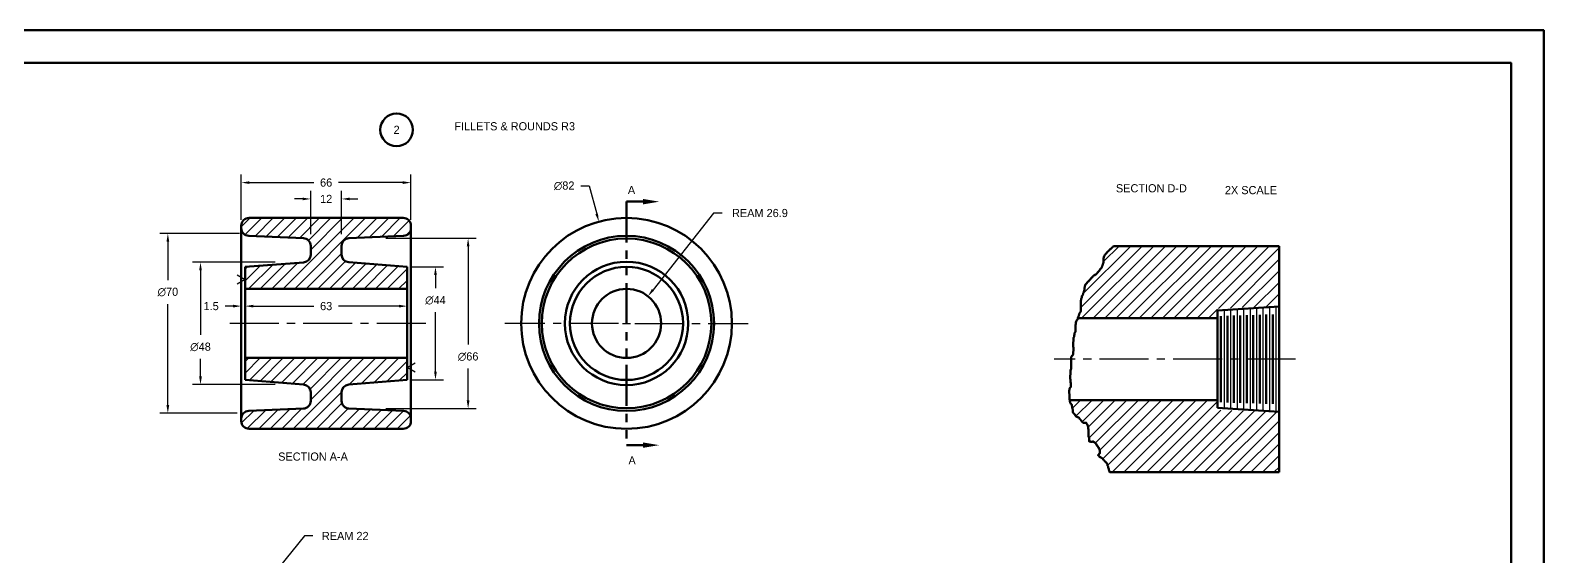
# Model space of a CAD drawing. Header units: millimetres. Extents: x -51 to 863, y 13 to 623.
# Drawn here: x 275 to 863, y 418 to 623 of the extents above; entities that cross this region are included whole.
import ezdxf

# ---------------------------------------------------------------- set-up
doc = ezdxf.new("R2010")
doc.units = ezdxf.units.MM
doc.header["$LTSCALE"] = 25.4
doc.linetypes.add('CENTER2', pattern=[1.125, 0.75, -0.125, 0.125, -0.125])
doc.linetypes.add('PHANTOM2', pattern=[1.25, 0.625, -0.125, 0.125, -0.125, 0.125, -0.125])
for name, color, linetype, lineweight in [('BORDER', 6, 'Continuous', 80), ('CENTER', 2, 'CENTER2', 30), ('CUTTING_PLANE', 3, 'PHANTOM2', 80), ('DIMENSION', 4, 'Continuous', 30), ('OBJECT', 7, 'Continuous', 60)]:
    doc.layers.add(name, color=color, linetype=linetype, lineweight=lineweight)
doc.styles.add('GDT', font='gdt.shx')
doc.styles.add('Label Text (ANSI)', font='TAHOMA.TTF')
doc.styles.get("Standard").update_dxf_attribs({"font": 'TAHOMA.TTF'})
doc.dimstyles.new('ANSI', dxfattribs={"dimscale": 25.4, "dimtxt": 0.125, "dimasz": 0.125, "dimexe": 0.125, "dimexo": 0.0625, "dimgap": 0.09, "dimtad": 0, "dimtih": 1, "dimtoh": 1, "dimdec": 0, "dimzin": 0, "dimdsep": 46, "dimtxsty": 'GDT', "dimcen": 0, "dimadec": 0, "dimazin": 0, "dimtfac": 1, "dimtdec": 0, "dimtofl": 0, "dimtmove": 0, "dimatfit": 3, "dimfxl": 1, "dimtolj": 1, "dimtzin": 0, "dimarcsym": 0})

# ---------------------------------------------------------------- blocks, each defined once
blk = doc.blocks.new('*D11')
at = {"layer": 'Defpoints', "color": 0, "transparency": 16777216}
for p in [(514.84, 519.15), (498.2, 498.02)]:
    blk.add_point(p, dxfattribs=at)
at = {"layer": 'DIMENSION', "color": 0, "lineweight": -2, "transparency": 16777216}
for p, q in [((540.32, 551.5), (516.81, 521.65)), ((543.65, 551.5), (540.32, 551.5))]:
    blk.add_line(p, q, dxfattribs=at)
at = {"layer": 'DIMENSION', "color": 0, "transparency": 16777216}
blk.add_solid([(516.39, 521.98), (517.22, 521.32), (514.84, 519.15)], dxfattribs=at)
at = {"layer": 'DIMENSION', "color": 0, "transparency": 16777216, "insert": (558.4, 551.5), "char_height": 3.175, "attachment_point": 5, "style": 'GDT'}
blk.add_mtext('\\A1;REAM 26.9', dxfattribs=at)
blk = doc.blocks.new('*D12')
at = {"layer": 'Defpoints', "color": 0, "transparency": 16777216}
for p in [(355.57, 394.36), (341.7, 377.29)]:
    blk.add_point(p, dxfattribs=at)
at = {"layer": 'DIMENSION', "color": 0, "lineweight": -2, "transparency": 16777216}
for p, q in [((381.2, 425.91), (357.57, 396.83)), ((384.52, 425.91), (381.2, 425.91))]:
    blk.add_line(p, q, dxfattribs=at)
at = {"layer": 'DIMENSION', "color": 0, "transparency": 16777216}
blk.add_solid([(357.16, 397.16), (357.98, 396.49), (355.57, 394.36)], dxfattribs=at)
at = {"layer": 'DIMENSION', "color": 0, "transparency": 16777216, "insert": (397.09, 425.91), "char_height": 3.175, "attachment_point": 5, "style": 'GDT'}
blk.add_mtext('\\A1;REAM 22', dxfattribs=at)
blk = doc.blocks.new('*D43')
at = {"layer": 'Defpoints', "color": 0, "transparency": 16777216}
for p in [(495.74, 548.14), (517.31, 469.03)]:
    blk.add_point(p, dxfattribs=at)
at = {"layer": 'DIMENSION', "color": 0, "lineweight": -2, "transparency": 16777216}
for p, q in [((488.76, 562.1), (491.93, 562.1)), ((491.93, 562.1), (494.9, 551.21))]:
    blk.add_line(p, q, dxfattribs=at)
at = {"layer": 'DIMENSION', "color": 0, "transparency": 16777216}
blk.add_solid([(495.41, 551.35), (494.39, 551.07), (495.74, 548.14)], dxfattribs=at)
at = {"layer": 'DIMENSION', "color": 0, "transparency": 16777216, "insert": (482.24, 562.1), "char_height": 3.175, "attachment_point": 5, "style": 'GDT'}
blk.add_mtext('\\A1;∅82', dxfattribs=at)
blk = doc.blocks.new('*D44')
at = {"layer": 'Defpoints', "color": 0, "transparency": 16777216}
for p in [(422.67, 563.35), (356.67, 547.22), (422.67, 547.22)]:
    blk.add_point(p, dxfattribs=at)
at = {"layer": 'DIMENSION', "color": 0, "lineweight": -2, "transparency": 16777216}
for p, q in [((356.67, 548.81), (356.67, 566.53)), ((422.67, 548.81), (422.67, 566.53)), ((359.84, 563.35), (384.89, 563.35)), ((419.49, 563.35), (394.45, 563.35))]:
    blk.add_line(p, q, dxfattribs=at)
at = {"layer": 'DIMENSION', "color": 0, "transparency": 16777216}
for points in [[(359.84, 563.88), (359.84, 562.82), (356.67, 563.35)], [(419.49, 563.88), (419.49, 562.82), (422.67, 563.35)]]:
    blk.add_solid(points, dxfattribs=at)
at = {"layer": 'DIMENSION', "color": 0, "transparency": 16777216, "insert": (389.67, 563.35), "char_height": 3.175, "attachment_point": 5, "style": 'GDT'}
blk.add_mtext('\\A1;66', dxfattribs=at)
blk = doc.blocks.new('*D45')
at = {"layer": 'Defpoints', "color": 0, "transparency": 16777216}
for p in [(395.67, 557), (383.67, 541.74), (395.67, 541.71)]:
    blk.add_point(p, dxfattribs=at)
at = {"layer": 'DIMENSION', "color": 0, "lineweight": -2, "transparency": 16777216}
for p, q in [((383.67, 543.32), (383.67, 560.18)), ((395.67, 543.3), (395.67, 560.18)), ((380.49, 557), (377.32, 557)), ((398.84, 557), (402.02, 557))]:
    blk.add_line(p, q, dxfattribs=at)
at = {"layer": 'DIMENSION', "color": 0, "transparency": 16777216}
for points in [[(380.49, 557.53), (380.49, 556.47), (383.67, 557)], [(398.84, 557.53), (398.84, 556.47), (395.67, 557)]]:
    blk.add_solid(points, dxfattribs=at)
at = {"layer": 'DIMENSION', "color": 0, "transparency": 16777216, "insert": (389.67, 557), "char_height": 3.175, "attachment_point": 5, "style": 'GDT'}
blk.add_mtext('\\A1;12', dxfattribs=at)
blk = doc.blocks.new('*D46')
at = {"layer": 'Defpoints', "color": 0, "transparency": 16777216}
for p in [(358.17, 522.04), (421.17, 522.04), (421.17, 515.31)]:
    blk.add_point(p, dxfattribs=at)
at = {"layer": 'DIMENSION', "color": 0, "lineweight": -2, "transparency": 16777216}
for p, q in [((358.17, 520.45), (358.17, 512.14)), ((421.17, 520.45), (421.17, 512.14)), ((361.34, 515.31), (384.89, 515.31)), ((417.99, 515.31), (394.45, 515.31))]:
    blk.add_line(p, q, dxfattribs=at)
at = {"layer": 'DIMENSION', "color": 0, "transparency": 16777216}
for points in [[(361.34, 515.84), (361.34, 514.78), (358.17, 515.31)], [(417.99, 515.84), (417.99, 514.78), (421.17, 515.31)]]:
    blk.add_solid(points, dxfattribs=at)
at = {"layer": 'DIMENSION', "color": 0, "transparency": 16777216, "insert": (389.67, 515.31), "char_height": 3.175, "attachment_point": 5, "style": 'GDT'}
blk.add_mtext('\\A1;63', dxfattribs=at)
blk = doc.blocks.new('*D47')
at = {"layer": 'Defpoints', "color": 0, "transparency": 16777216}
for p in [(356.67, 518.69), (358.17, 518.62), (356.67, 515.31)]:
    blk.add_point(p, dxfattribs=at)
at = {"layer": 'DIMENSION', "color": 0, "lineweight": -2, "transparency": 16777216}
for p, q in [((353.49, 515.31), (350.32, 515.31)), ((356.67, 517.1), (356.67, 512.14)), ((358.17, 517.04), (358.17, 512.14)), ((361.34, 515.31), (364.52, 515.31))]:
    blk.add_line(p, q, dxfattribs=at)
at = {"layer": 'DIMENSION', "color": 0, "transparency": 16777216}
for points in [[(353.49, 515.84), (353.49, 514.78), (356.67, 515.31)], [(361.34, 515.84), (361.34, 514.78), (358.17, 515.31)]]:
    blk.add_solid(points, dxfattribs=at)
at = {"layer": 'DIMENSION', "color": 0, "transparency": 16777216, "insert": (344.93, 515.31), "char_height": 3.175, "attachment_point": 5, "style": 'GDT'}
blk.add_mtext('\\A1;1.5', dxfattribs=at)
blk = doc.blocks.new('*D64')
at = {"layer": 'Defpoints', "color": 0, "transparency": 16777216}
for p in [(421.17, 530.59), (432.19, 530.59), (421.17, 486.6)]:
    blk.add_point(p, dxfattribs=at)
at = {"layer": 'DIMENSION', "color": 0, "lineweight": -2, "transparency": 16777216}
for p, q in [((422.76, 530.59), (435.37, 530.59)), ((432.19, 527.41), (432.19, 522.26)), ((432.19, 489.77), (432.19, 512.92)), ((422.76, 486.6), (435.37, 486.6))]:
    blk.add_line(p, q, dxfattribs=at)
at = {"layer": 'DIMENSION', "color": 0, "transparency": 16777216}
for points in [[(431.66, 527.41), (432.72, 527.41), (432.19, 530.59)], [(431.66, 489.77), (432.72, 489.77), (432.19, 486.6)]]:
    blk.add_solid(points, dxfattribs=at)
at = {"layer": 'DIMENSION', "color": 0, "transparency": 16777216, "insert": (432.19, 517.59), "char_height": 3.175, "attachment_point": 5, "style": 'GDT'}
blk.add_mtext('\\A1;n44', dxfattribs=at)
blk = doc.blocks.new('*D65')
at = {"layer": 'Defpoints', "color": 0, "transparency": 16777216}
for p in [(411.24, 541.71), (411.24, 475.47), (444.89, 475.47)]:
    blk.add_point(p, dxfattribs=at)
at = {"layer": 'DIMENSION', "color": 0, "lineweight": -2, "transparency": 16777216}
for p, q in [((412.83, 541.71), (448.07, 541.71)), ((444.89, 538.54), (444.89, 500.32)), ((444.89, 478.64), (444.89, 490.99)), ((412.83, 475.47), (448.07, 475.47))]:
    blk.add_line(p, q, dxfattribs=at)
at = {"layer": 'DIMENSION', "color": 0, "transparency": 16777216}
for points in [[(444.36, 538.54), (445.42, 538.54), (444.89, 541.71)], [(444.36, 478.64), (445.42, 478.64), (444.89, 475.47)]]:
    blk.add_solid(points, dxfattribs=at)
at = {"layer": 'DIMENSION', "color": 0, "transparency": 16777216, "insert": (444.89, 495.65), "char_height": 3.175, "attachment_point": 5, "style": 'GDT'}
blk.add_mtext('\\A1;n66', dxfattribs=at)
blk = doc.blocks.new('*D72')
at = {"layer": 'Defpoints', "color": 0, "transparency": 16777216}
for p in [(371.38, 532.38), (340.79, 484.8), (371.38, 484.8)]:
    blk.add_point(p, dxfattribs=at)
at = {"layer": 'DIMENSION', "color": 0, "lineweight": -2, "transparency": 16777216}
for p, q in [((369.79, 532.38), (337.62, 532.38)), ((340.79, 529.21), (340.79, 504.11)), ((340.79, 487.97), (340.79, 494.77)), ((369.79, 484.8), (337.62, 484.8))]:
    blk.add_line(p, q, dxfattribs=at)
at = {"layer": 'DIMENSION', "color": 0, "transparency": 16777216}
for points in [[(340.26, 529.21), (341.32, 529.21), (340.79, 532.38)], [(340.26, 487.97), (341.32, 487.97), (340.79, 484.8)]]:
    blk.add_solid(points, dxfattribs=at)
at = {"layer": 'DIMENSION', "color": 0, "transparency": 16777216, "insert": (340.79, 499.44), "char_height": 3.175, "attachment_point": 5, "style": 'GDT'}
blk.add_mtext('\\A1;n48', dxfattribs=at)
blk = doc.blocks.new('*D73')
at = {"layer": 'Defpoints', "color": 0, "transparency": 16777216}
for p in [(357.5, 543.56), (328.09, 473.62), (356.67, 473.62)]:
    blk.add_point(p, dxfattribs=at)
at = {"layer": 'DIMENSION', "color": 0, "lineweight": -2, "transparency": 16777216}
for p, q in [((355.91, 543.56), (324.92, 543.56)), ((328.09, 540.38), (328.09, 525.46)), ((328.09, 476.79), (328.09, 516.13)), ((355.08, 473.62), (324.92, 473.62))]:
    blk.add_line(p, q, dxfattribs=at)
at = {"layer": 'DIMENSION', "color": 0, "transparency": 16777216}
for points in [[(327.56, 540.38), (328.62, 540.38), (328.09, 543.56)], [(327.56, 476.79), (328.62, 476.79), (328.09, 473.62)]]:
    blk.add_solid(points, dxfattribs=at)
at = {"layer": 'DIMENSION', "color": 0, "transparency": 16777216, "insert": (328.09, 520.79), "char_height": 3.175, "attachment_point": 5, "style": 'GDT'}
blk.add_mtext('\\A1;n70', dxfattribs=at)

msp = doc.modelspace()

# ---------------------------------------------------------------- hatches: boundary and pattern name
at = {"layer": 'DIMENSION'}
h = msp.add_hatch(dxfattribs=at)
h.set_pattern_fill('ANSI31')
h.set_pattern_definition([(45, (52.0528, 84.3814), (-2.245064, 2.245064), [])])
edge = h.paths.add_edge_path()
edge.add_arc((419.67, 545.63), 3, 272.54556, 360)
edge.add_line((422.67, 545.63), (422.67, 546.59))
edge.add_arc((419.67, 546.59), 3, 0, 90)
edge.add_line((419.67, 549.59), (359.67, 549.59))
edge.add_arc((359.67, 546.59), 3, 90, 180)
edge.add_line((356.67, 546.59), (356.67, 545.63))
edge.add_arc((359.67, 545.63), 3, 180, 267.71084)
edge.add_line((359.55, 542.63), (380.8, 541.74))
edge.add_arc((380.67, 538.74), 3, 0, 87.58264, ccw=False)
edge.add_line((383.67, 538.74), (383.67, 535.32))
edge.add_arc((380.67, 535.32), 3, -85.59098, 0, ccw=False)
edge.add_line((380.9, 532.33), (358.17, 530.59))
edge.add_line((358.17, 530.59), (358.17, 522.04))
edge.add_line((358.17, 522.04), (389.67, 522.04))
edge.add_line((389.67, 522.04), (421.17, 522.04))
edge.add_line((421.17, 522.04), (421.17, 530.59))
edge.add_line((421.17, 530.59), (398.43, 532.38))
edge.add_arc((398.67, 535.37), 3, 180, 265.46951, ccw=False)
edge.add_line((395.67, 535.37), (395.67, 538.71))
edge.add_arc((398.67, 538.71), 3, 92.4868, 180, ccw=False)
edge.add_line((398.54, 541.71), (419.8, 542.63))
edge = h.paths.add_edge_path()
edge.add_line((421.17, 495.14), (389.67, 495.14))
edge.add_line((389.67, 495.14), (358.17, 495.14))
edge.add_line((358.17, 495.14), (358.17, 486.59))
edge.add_line((358.17, 486.59), (380.91, 484.8))
edge.add_arc((380.67, 481.81), 3, 0, 85.46951, ccw=False)
edge.add_line((383.67, 481.81), (383.67, 478.46))
edge.add_arc((380.67, 478.46), 3, -87.5132, 0, ccw=False)
edge.add_line((380.8, 475.47), (359.54, 474.54))
edge.add_arc((359.67, 471.55), 3, 92.54556, 180)
edge.add_line((356.67, 471.55), (356.67, 470.59))
edge.add_arc((359.67, 470.59), 3, 180, 270)
edge.add_line((359.67, 467.59), (419.67, 467.59))
edge.add_arc((419.67, 470.59), 3, 270, 360)
edge.add_line((422.67, 470.59), (422.67, 471.55))
edge.add_arc((419.67, 471.55), 3, 0, 87.57196)
edge.add_line((419.8, 474.54), (398.54, 475.47))
edge.add_arc((398.67, 478.46), 3, 180, 267.5132, ccw=False)
edge.add_line((395.67, 478.46), (395.67, 481.81))
edge.add_arc((398.67, 481.81), 3, 94.53049, 180, ccw=False)
edge.add_line((398.43, 484.8), (421.17, 486.59))
edge.add_line((421.17, 486.59), (421.17, 495.14))
h = msp.add_hatch(dxfattribs=at)
h.set_pattern_fill('ANSI31')
h.set_pattern_definition([(45, (-565.984, 177.0443), (-2.245064, 2.245064), [])])
h.paths.add_polyline_path([(695.71, 538.68), (695.71, 538.3), (695.58, 538.3), (695.45, 538.17), (695.32, 538.04), (695.19, 537.91), (695.19, 537.78), (695.06, 537.78), (694.93, 537.66), (694.81, 537.53), (694.55, 537.27), (694.29, 537.27), (694.29, 537.01), (694.16, 536.88), (694.04, 536.88), (694.04, 536.76), (693.78, 536.76), (693.78, 536.5), (693.65, 536.37), (693.52, 536.37), (693.52, 536.24), (693.39, 536.11), (693.14, 536.11), (693.14, 535.73), (693.01, 535.6), (692.88, 535.6), (692.88, 535.47), (692.62, 535.22), (692.49, 534.96), (692.36, 534.83), (692.24, 534.57), (692.24, 534.19), (692.11, 534.06), (692.11, 532.26), (691.98, 532.13), (691.98, 531.88), (691.85, 531.75), (691.85, 531.49), (691.72, 531.36), (691.72, 531.11), (691.59, 530.98), (691.59, 530.85), (691.34, 530.59), (691.34, 530.33), (691.21, 530.21), (691.21, 530.08), (690.95, 530.08), (690.95, 529.82), (690.82, 529.69), (690.69, 529.56), (690.57, 529.44), (690.57, 529.31), (690.31, 529.05), (690.18, 528.92), (690.05, 528.79), (690.05, 528.67), (689.92, 528.54), (689.67, 528.54), (689.67, 528.15), (689.47, 528.15), (689.28, 527.77), (689.15, 527.77), (689.02, 527.64), (688.64, 527.51), (688.64, 527.38), (688.51, 527.25), (688.25, 527.25), (688.12, 527), (688, 527), (688, 526.87), (687.74, 526.74), (687.48, 526.48), (687.35, 526.35), (687.35, 526.23), (687.22, 526.1), (687.1, 526.1), (687.1, 525.97), (686.97, 525.84), (686.84, 525.71), (686.71, 525.58), (686.58, 525.33), (686.24, 525.16), (686.07, 524.81), (685.94, 524.81), (685.68, 524.56), (685.68, 524.43), (685.43, 524.17), (685.3, 524.04), (685.17, 523.91), (685.17, 523.79), (684.91, 523.53), (684.78, 523.14), (684.78, 522.63), (684.65, 522.5), (684.65, 521.6), (684.53, 521.47), (684.4, 521.09), (684.4, 520.7), (684.27, 520.57), (684.27, 520.45), (684.14, 520.32), (684.14, 519.93), (684.01, 519.8), (683.88, 519.55), (683.88, 519.42), (683.63, 519.42), (683.63, 518.65), (683.5, 518.52), (683.5, 518.39), (683.37, 518.26), (683.37, 517.75), (683.24, 517.62), (683.24, 513.25), (683.11, 513.13), (682.98, 513), (682.98, 512.87), (682.86, 512.74), (682.66, 512.55), (682.47, 511.97), (682.47, 511.46), (682.21, 511.46), (682.21, 511.07), (682.08, 510.94), (682.08, 510.58), (736.45, 510.58), (736.45, 514.42), (760.38, 515.17), (760.38, 538.68)])
h.paths.add_polyline_path([(694.57, 450.78), (694.62, 450.68), (760.38, 450.68), (760.38, 474.19), (736.45, 474.94), (736.45, 478.78), (679.02, 478.78), (679.02, 478.78), (679.02, 478.14), (679.15, 478.01), (679.15, 477.62), (679.28, 477.49), (679.28, 477.37), (679.54, 477.24), (679.54, 477.11), (679.67, 477.11), (679.67, 476.98), (679.79, 476.85), (679.79, 476.34), (679.92, 476.21), (679.92, 475.7), (680.05, 475.44), (680.05, 475.18), (680.18, 475.05), (680.18, 474.03), (680.31, 473.77), (680.44, 473.64), (680.56, 473.64), (680.56, 473.51), (680.69, 473.38), (680.82, 473.26), (680.95, 473.13), (681.08, 473.13), (681.08, 472.74), (681.21, 472.74), (681.21, 472.61), (681.34, 472.49), (681.34, 472.36), (681.59, 472.36), (681.72, 472.23), (681.85, 472.1), (682.24, 472.1), (682.36, 471.97), (682.49, 471.97), (682.62, 471.84), (682.62, 471.71), (682.75, 471.59), (682.88, 471.33), (683.01, 471.33), (683.01, 471.2), (683.13, 471.2), (683.13, 471.07), (683.26, 471.07), (683.26, 470.94), (683.39, 470.82), (683.52, 470.69), (683.52, 470.56), (683.65, 470.43), (683.78, 470.3), (683.91, 470.17), (684.03, 470.04), (684.16, 470.04), (684.16, 469.92), (685.32, 469.92), (685.32, 469.66), (685.45, 469.66), (685.45, 469.53), (685.58, 469.4), (685.7, 469.27), (685.83, 469.15), (685.83, 468.89), (685.96, 468.76), (685.96, 468.5), (686.09, 468.38), (686.09, 467.48), (686.22, 467.48), (686.22, 464.52), (686.35, 464.39), (686.35, 464.27), (686.48, 464.14), (686.48, 462.72), (686.6, 462.72), (686.6, 462.6), (687.12, 462.6), (687.12, 462.47), (687.63, 462.47), (687.89, 462.72), (688.02, 462.6), (688.15, 462.6), (688.15, 462.47), (688.4, 462.34), (688.53, 462.21), (688.66, 462.21), (688.79, 462.08), (688.92, 461.95), (689.17, 461.83), (689.17, 461.57), (689.3, 461.57), (689.3, 461.44), (689.43, 461.31), (689.43, 461.06), (689.56, 461.06), (689.69, 460.8), (689.82, 460.67), (689.95, 460.54), (689.95, 460.41), (690.07, 460.41), (690.07, 460.28), (690.2, 460.28), (690.2, 459.9), (690.33, 459.9), (690.33, 459.77), (690.46, 459.64), (690.46, 459.39), (690.59, 459.39), (690.59, 457.97), (690.33, 457.97), (690.33, 457.84), (690.2, 457.59), (690.07, 457.46), (689.95, 457.46), (689.95, 457.33), (690.07, 457.33), (690.2, 457.2), (690.2, 457.07), (690.46, 456.82), (690.46, 456.69), (690.59, 456.69), (690.72, 456.56), (690.97, 456.56), (690.97, 456.43), (691.1, 456.43), (691.23, 456.3), (691.36, 456.3), (691.49, 456.05), (691.62, 456.05), (691.62, 455.92), (691.74, 455.92), (691.74, 455.79), (691.87, 455.66), (692, 455.53), (692.13, 455.53), (692.13, 455.4), (692.26, 455.4), (692.26, 455.28), (692.39, 455.15), (692.39, 455.02), (692.52, 455.02), (692.64, 454.76), (692.77, 454.76), (692.9, 454.63), (693.03, 454.51), (693.16, 454.38), (693.29, 454.25), (693.41, 454.12), (693.41, 453.99), (693.54, 453.86), (693.67, 453.61), (693.67, 453.22), (693.8, 453.09), (693.93, 452.84), (693.93, 452.45), (694.06, 452.32), (694.06, 452.07), (694.19, 452.07), (694.19, 451.55), (694.31, 451.42), (694.31, 451.04), (694.44, 450.91)])

# ---------------------------------------------------------------- linework, layer by layer
at = {"layer": 'BORDER', "color": 7}
for points in [[(-51.1, 13), (863.3, 13), (863.3, 622.6), (-51.1, 622.6)], [(-38.4, 25.7), (850.6, 25.7), (850.6, 609.9), (-38.4, 609.9)]]:
    msp.add_lwpolyline(points, close=True, dxfattribs=at)
msp.add_circle((417.07, 583.89), 6.35, dxfattribs=at)
at = {"layer": 'CENTER', "color": 7}
for p, q in [((428.4, 508.59), (350.94, 508.59)), ((503.35, 508.59), (459.17, 508.59)), ((504.93, 508.59), (508.11, 508.59)), ((509.7, 508.59), (553.87, 508.59)), ((766.73, 494.68), (672.91, 494.68))]:
    msp.add_line(p, q, dxfattribs=at)
at = {"layer": 'CUTTING_PLANE', "color": 7}
msp.add_line((506.52, 555.94), (506.52, 461.24), dxfattribs=at)
for points in [[(512.87, 555.94), (506.52, 555.94)], [(512.87, 461.24), (506.52, 461.24)]]:
    msp.add_lwpolyline(points, dxfattribs=at)
for points in [[(512.87, 557), (519.22, 555.94), (512.87, 554.88)], [(512.87, 460.18), (519.22, 461.24), (512.87, 462.3)]]:
    msp.add_solid(points, dxfattribs=at)
at = {"layer": 'DIMENSION', "color": 7}
for p, q in [((738.97, 513.83), (738.97, 475.53)), ((741.49, 513.98), (741.49, 475.37)), ((744.01, 514.14), (744.01, 475.22)), ((746.53, 514.3), (746.53, 475.06)), ((749.05, 514.46), (749.05, 474.9)), ((751.57, 514.61), (751.57, 474.74)), ((754.05, 514.77), (754.05, 474.59)), ((756.61, 514.93), (756.61, 474.43)), ((759.12, 515.09), (759.12, 474.27))]:
    msp.add_line(p, q, dxfattribs=at)
for points in [[(354.99, 527.53), (358.17, 525.7), (354.99, 523.86)], [(424.34, 489.65), (421.17, 491.48), (424.34, 493.31)]]:
    msp.add_lwpolyline(points, dxfattribs=at)
at = {"layer": 'OBJECT', "color": 7}
for p, q in [((359.67, 549.59), (419.67, 549.59)), ((356.67, 546.59), (356.67, 545.63)), ((356.67, 545.63), (356.67, 508.59)), ((359.54, 542.63), (380.8, 541.74)), ((419.8, 542.63), (398.54, 541.71)), ((422.67, 546.59), (422.67, 545.63)), ((422.67, 545.63), (422.67, 508.59)), ((383.67, 538.74), (383.67, 535.32)), ((395.67, 538.71), (395.67, 535.37)), ((695.96, 538.68), (760.38, 538.68)), ((760.38, 538.68), (760.38, 450.68)), ((380.9, 532.33), (358.17, 530.58)), ((358.17, 530.59), (358.17, 522.04)), ((398.43, 532.38), (421.17, 530.58)), ((421.17, 530.59), (421.17, 522.04)), ((358.17, 522.04), (389.67, 522.04)), ((358.17, 508.59), (358.17, 522.04)), ((421.17, 522.04), (389.67, 522.04)), ((421.17, 508.59), (421.17, 522.04)), ((736.45, 513.67), (760.38, 515.17)), ((736.45, 475.69), (736.45, 513.67)), ((356.67, 471.55), (356.67, 508.59)), ((358.17, 508.59), (358.17, 495.14)), ((421.17, 508.59), (421.17, 495.14)), ((422.67, 471.55), (422.67, 508.59)), ((682.08, 510.58), (736.45, 510.58)), ((737.71, 511.44), (737.71, 477.91)), ((740.23, 511.52), (740.23, 477.84)), ((742.71, 511.6), (742.71, 477.76)), ((745.27, 511.68), (745.27, 477.68)), ((747.75, 511.76), (747.75, 477.6)), ((750.27, 511.84), (750.27, 477.52)), ((752.83, 511.92), (752.83, 477.44)), ((755.31, 511.99), (755.31, 477.36)), ((757.87, 512.07), (757.87, 477.28)), ((358.17, 486.59), (358.17, 495.14)), ((358.17, 495.14), (389.67, 495.14)), ((421.17, 495.14), (389.67, 495.14)), ((421.17, 486.6), (421.17, 495.14)), ((380.91, 484.8), (358.17, 486.6)), ((398.43, 484.8), (421.17, 486.6)), ((383.67, 478.46), (383.67, 481.81)), ((395.67, 478.46), (395.67, 481.81)), ((679.02, 478.78), (736.45, 478.78)), ((356.67, 470.59), (356.67, 471.55)), ((359.54, 474.54), (380.8, 475.47)), ((419.8, 474.54), (398.54, 475.47)), ((422.67, 470.59), (422.67, 471.55)), ((736.45, 475.69), (760.38, 474.19)), ((359.67, 467.59), (419.67, 467.59)), ((694.62, 450.68), (760.38, 450.68))]:
    msp.add_line(p, q, dxfattribs=at)
msp.add_lwpolyline([(695.96, 538.68), (695.83, 538.55), (695.83, 538.43), (695.71, 538.43), (695.71, 538.3), (695.58, 538.3), (695.45, 538.17), (695.32, 538.04), (695.32, 537.91), (695.19, 537.91), (695.19, 537.78), (695.06, 537.78), (694.93, 537.66), (694.81, 537.53), (694.81, 537.4), (694.68, 537.4), (694.55, 537.27), (694.42, 537.27), (694.42, 537.14), (694.29, 537.14), (694.29, 537.01), (694.16, 536.88), (694.04, 536.88), (694.04, 536.76), (693.91, 536.76), (693.91, 536.63), (693.78, 536.63), (693.78, 536.5), (693.65, 536.37), (693.52, 536.37), (693.52, 536.24), (693.39, 536.11), (693.26, 536.11), (693.26, 535.86), (693.14, 535.86), (693.14, 535.73), (693.01, 535.6), (692.88, 535.6), (692.88, 535.47), (692.75, 535.34), (692.62, 535.22), (692.49, 534.96), (692.36, 534.83), (692.36, 534.57), (692.24, 534.57), (692.24, 534.19), (692.11, 534.06), (692.11, 532.26), (691.98, 532.13), (691.98, 531.88), (691.85, 531.75), (691.85, 531.49), (691.72, 531.36), (691.72, 531.11), (691.59, 530.98), (691.59, 530.85), (691.47, 530.72), (691.34, 530.59), (691.34, 530.33), (691.21, 530.21), (691.21, 530.08), (691.08, 530.08), (690.95, 529.95), (690.95, 529.82), (690.82, 529.69), (690.69, 529.56), (690.69, 529.44), (690.57, 529.44), (690.57, 529.31), (690.44, 529.18), (690.31, 529.05), (690.18, 528.92), (690.18, 528.79), (690.05, 528.79), (690.05, 528.67), (689.92, 528.54), (689.79, 528.54), (689.79, 528.28), (689.67, 528.28), (689.67, 528.15), (689.54, 528.15), (689.41, 528.02), (689.28, 527.77), (689.15, 527.77), (689.02, 527.64), (688.64, 527.51), (688.64, 527.38), (688.51, 527.25), (688.25, 527.25), (688.12, 527), (688, 527), (688, 526.87), (687.74, 526.74), (687.61, 526.61), (687.48, 526.48), (687.35, 526.35), (687.35, 526.23), (687.22, 526.1), (687.1, 526.1), (687.1, 525.97), (686.97, 525.84), (686.84, 525.71), (686.71, 525.58), (686.58, 525.33), (686.33, 525.2), (686.33, 525.07), (686.2, 525.07), (686.07, 524.81), (685.94, 524.81), (685.68, 524.56), (685.68, 524.43), (685.55, 524.3), (685.43, 524.17), (685.3, 524.04), (685.17, 523.91), (685.17, 523.79), (685.04, 523.66), (684.91, 523.53), (684.91, 523.14), (684.78, 523.14), (684.78, 522.63), (684.65, 522.5), (684.65, 521.6), (684.53, 521.47), (684.53, 521.09), (684.4, 521.09), (684.4, 520.7), (684.27, 520.57), (684.27, 520.45), (684.14, 520.32), (684.14, 519.93), (684.01, 519.8), (684.01, 519.55), (683.88, 519.55), (683.88, 519.42), (683.76, 519.42), (683.76, 519.29), (683.63, 519.29), (683.63, 518.65), (683.5, 518.52), (683.5, 518.39), (683.37, 518.26), (683.37, 517.75), (683.24, 517.62), (683.24, 513.25), (683.11, 513.13), (682.98, 513), (682.98, 512.87), (682.86, 512.74), (682.73, 512.61), (682.73, 512.48), (682.6, 512.36), (682.6, 511.97), (682.47, 511.97), (682.47, 511.46), (682.34, 511.46), (682.34, 511.33), (682.21, 511.2), (682.21, 511.07), (682.08, 510.94), (682.08, 510.43), (681.96, 510.3), (681.96, 510.04), (681.83, 509.92), (681.7, 509.92), (681.7, 509.79), (681.57, 509.66), (681.57, 509.53), (681.44, 509.4), (681.44, 509.14), (681.31, 509.14), (681.31, 508.25), (681.19, 508.12), (681.19, 505.42), (681.06, 505.29), (681.06, 505.16), (680.93, 505.03), (680.8, 504.91), (680.8, 504.14), (680.67, 504.14), (680.67, 503.37), (680.54, 503.24), (680.54, 503.11), (680.41, 503.11), (680.41, 501.57), (680.29, 501.44), (680.29, 499.51), (680.41, 499.26), (680.41, 497.84), (680.29, 497.71), (680.29, 496.56), (680.16, 496.43), (680.16, 496.3), (680.03, 496.17), (679.9, 496.17), (679.9, 496.05), (679.77, 495.92), (679.77, 495.79), (679.64, 495.66), (679.51, 495.53), (679.51, 490.91), (679.39, 490.65), (679.39, 490.52), (679.26, 490.52), (679.26, 488.6), (679.13, 488.47), (679.13, 486.93), (679.26, 486.8), (679.26, 485.51), (679.39, 485.51), (679.39, 484.1), (679.41, 484.04), (679.28, 483.91), (679.28, 483.79), (679.15, 483.79), (679.15, 483.66), (679.02, 483.4), (678.89, 483.14), (678.77, 482.89), (678.77, 482.63), (678.64, 482.5), (678.64, 481.35), (678.77, 481.22), (678.77, 480.83), (678.89, 480.7), (678.89, 479.03), (679.02, 478.78), (679.02, 478.14), (679.15, 478.01), (679.15, 477.62), (679.28, 477.49), (679.28, 477.37), (679.54, 477.24), (679.54, 477.11), (679.67, 477.11), (679.67, 476.98), (679.79, 476.85), (679.79, 476.34), (679.92, 476.21), (679.92, 475.7), (680.05, 475.44), (680.05, 475.18), (680.18, 475.05), (680.18, 474.03), (680.31, 473.77), (680.44, 473.64), (680.56, 473.64), (680.56, 473.51), (680.69, 473.38), (680.82, 473.26), (680.95, 473.13), (681.08, 473.13), (681.08, 472.74), (681.21, 472.74), (681.21, 472.61), (681.34, 472.49), (681.34, 472.36), (681.59, 472.36), (681.72, 472.23), (681.85, 472.1), (682.24, 472.1), (682.36, 471.97), (682.49, 471.97), (682.62, 471.84), (682.62, 471.71), (682.75, 471.59), (682.88, 471.33), (683.01, 471.33), (683.01, 471.2), (683.13, 471.2), (683.13, 471.07), (683.26, 471.07), (683.26, 470.94), (683.39, 470.82), (683.52, 470.69), (683.52, 470.56), (683.65, 470.43), (683.78, 470.3), (683.91, 470.17), (684.03, 470.04), (684.16, 470.04), (684.16, 469.92), (685.32, 469.92), (685.32, 469.66), (685.45, 469.66), (685.45, 469.53), (685.58, 469.4), (685.7, 469.27), (685.83, 469.15), (685.83, 468.89), (685.96, 468.76), (685.96, 468.5), (686.09, 468.38), (686.09, 467.48), (686.22, 467.48), (686.22, 464.52), (686.35, 464.39), (686.35, 464.27), (686.48, 464.14), (686.48, 462.72), (686.6, 462.72), (686.6, 462.6), (687.12, 462.6), (687.12, 462.47), (687.63, 462.47), (687.89, 462.72), (688.02, 462.6), (688.15, 462.6), (688.15, 462.47), (688.4, 462.34), (688.53, 462.21), (688.66, 462.21), (688.79, 462.08), (688.92, 461.95), (689.17, 461.83), (689.17, 461.57), (689.3, 461.57), (689.3, 461.44), (689.43, 461.31), (689.43, 461.06), (689.56, 461.06), (689.69, 460.8), (689.82, 460.67), (689.95, 460.54), (689.95, 460.41), (690.07, 460.41), (690.07, 460.28), (690.2, 460.28), (690.2, 459.9), (690.33, 459.9), (690.33, 459.77), (690.46, 459.64), (690.46, 459.39), (690.59, 459.39), (690.59, 457.97), (690.59, 457.97), (690.33, 457.97), (690.33, 457.84), (690.2, 457.59), (690.07, 457.46), (689.95, 457.46), (689.95, 457.33), (690.07, 457.33), (690.2, 457.2), (690.2, 457.07), (690.46, 456.82), (690.46, 456.69), (690.59, 456.69), (690.72, 456.56), (690.97, 456.56), (690.97, 456.43), (691.1, 456.43), (691.23, 456.3), (691.36, 456.3), (691.49, 456.05), (691.62, 456.05), (691.62, 455.92), (691.74, 455.92), (691.74, 455.79), (691.87, 455.66), (692, 455.53), (692.13, 455.53), (692.13, 455.4), (692.26, 455.4), (692.26, 455.28), (692.39, 455.15), (692.39, 455.02), (692.52, 455.02), (692.64, 454.76), (692.77, 454.76), (692.9, 454.63), (693.03, 454.51), (693.16, 454.38), (693.29, 454.25), (693.41, 454.12), (693.41, 453.99), (693.54, 453.86), (693.67, 453.61), (693.67, 453.22), (693.8, 453.09), (693.93, 452.84), (693.93, 452.45), (694.06, 452.32), (694.06, 452.07), (694.19, 452.07), (694.19, 451.55), (694.31, 451.42), (694.31, 451.04), (694.44, 450.91), (694.57, 450.78), (694.62, 450.68)], dxfattribs=at)
for radius in [41, 34.05, 33, 24, 22, 13.45]:
    msp.add_circle((506.52, 508.59), radius, dxfattribs=at)
for centre, start, end in [((359.67, 546.59), 90, 180), ((419.67, 546.59), 0, 90), ((359.67, 545.63), 180, 267.45444), ((380.67, 538.74), 0, 87.58264), ((398.67, 538.71), 92.4868, 180), ((419.67, 545.63), 272.54556, 0), ((380.67, 535.32), 274.40902, 0), ((398.67, 535.37), 180, 265.46951), ((380.67, 481.81), 0, 85.46951), ((398.67, 481.81), 94.53049, 180), ((380.67, 478.46), 272.4868, 0), ((398.67, 478.46), 180, 267.5132), ((359.67, 471.55), 92.54556, 180), ((419.67, 471.55), 0, 87.45444), ((359.67, 470.59), 180, 270), ((419.67, 470.59), 270, 0)]:
    msp.add_arc(centre, 3, start, end, dxfattribs=at)

# ---------------------------------------------------------------- texts
at = {"layer": 'DIMENSION', "color": 7, "char_height": 3.175, "attachment_point": 5}
for s, width, insert in [('{\\Fgdt|c0;2}', 6.9999, (417.07, 583.89)), ('{\\Fgdt|c0;FILLETS & ROUNDS R3}', 57.5963, (463, 585.24)), ('{\\Fgdt|c0;2X SCALE}', 28.6801, (749.42, 560.41))]:
    msp.add_mtext_dynamic_manual_height_columns(s, width=width, gutter_width=1, heights=[0], dxfattribs=dict(at, insert=insert))
at = {"layer": 'DIMENSION', "color": 7, "char_height": 3.175, "attachment_point": 5, "style": 'Label Text (ANSI)'}
for s, insert in [('{\\Fgdt|c0;A}', (508.45, 560.47)), ('{\\Fgdt|c0;SECTION D-D}', (710.68, 561.12)), ('{\\Fgdt|c0;SECTION A-A}', (384.56, 456.77)), ('{\\Fgdt|c0;A}', (508.68, 455.31))]:
    msp.add_mtext(s, dxfattribs=dict(at, insert=insert))

# ---------------------------------------------------------------- dimensions: what is measured, and where the dimension line sits
at = {"layer": 'DIMENSION', "color": 7}
for base, p1, p2, picture, middle in [((422.67, 563.35), (356.67, 547.22), (422.67, 547.22), '*D44', (389.67, 563.35)), ((395.67, 557), (383.67, 541.74), (395.67, 541.71), '*D45', (389.67, 557))]:
    dim = msp.add_linear_dim(base=base, p1=p1, p2=p2, dimstyle='ANSI', dxfattribs=at)
    dim.commit()
    dim.dimension.update_dxf_attribs({"geometry": picture, "text_midpoint": middle, "dimtype": 160})
dim = msp.add_diameter_dim_2p(p1=(517.31, 469.03), p2=(495.74, 548.14), dimstyle='ANSI', dxfattribs=at)
dim.commit()
dim.dimension.update_dxf_attribs({"geometry": '*D43', "text_midpoint": (482.24, 562.1), "dimtype": 163})
for p1, p2, text, picture, middle in [((498.2, 498.02), (514.84, 519.15), 'REAM 26.9', '*D11', (558.4, 551.5)), ((341.7, 377.29), (355.57, 394.36), 'REAM 22', '*D12', (397.09, 425.91))]:
    dim = msp.add_diameter_dim_2p(p1=p1, p2=p2, text=text, dimstyle='ANSI', dxfattribs=at)
    dim.commit()
    dim.dimension.update_dxf_attribs({"geometry": picture, "text_midpoint": middle, "dimtype": 163})
for base, p1, p2, picture, middle in [((328.09, 473.62), (357.5, 543.56), (356.67, 473.62), '*D73', (328.09, 520.79)), ((444.89, 475.47), (411.24, 541.71), (411.24, 475.47), '*D65', (444.89, 495.65)), ((340.79, 484.8), (371.38, 532.38), (371.38, 484.8), '*D72', (340.79, 499.44)), ((432.19, 530.59), (421.17, 486.6), (421.17, 530.59), '*D64', (432.19, 517.59))]:
    dim = msp.add_linear_dim(base=base, p1=p1, p2=p2, angle=90, text='n<>', dimstyle='ANSI', dxfattribs=at)
    dim.commit()
    dim.dimension.update_dxf_attribs({"geometry": picture, "text_midpoint": middle, "dimtype": 160})
dim = msp.add_linear_dim(base=(356.67, 515.31), p1=(358.17, 518.62), p2=(356.67, 518.69), dimstyle='ANSI', override={"dimdec": 1}, dxfattribs=at)
dim.commit()
dim.dimension.update_dxf_attribs({"geometry": '*D47', "text_midpoint": (344.93, 515.31)})
dim = msp.add_linear_dim(base=(421.17, 515.31), p1=(358.17, 522.04), p2=(421.17, 522.04), dimstyle='ANSI', dxfattribs=at)
dim.commit()
dim.dimension.update_dxf_attribs({"geometry": '*D46', "text_midpoint": (389.67, 515.31)})

doc.saveas('drawing.dxf')
